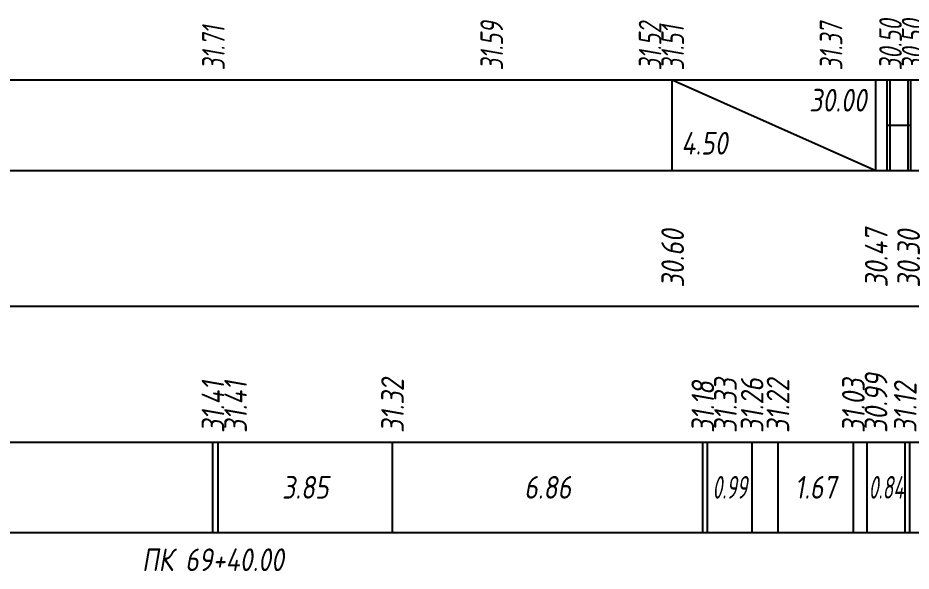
# Model space of a CAD drawing. Extents: x -717 to 1451, y -133302 to 233.
# Drawn here: x -259 to -160.2, y -109601.7 to -109540.6 of the extents above; entities that cross this region are included whole.
import ezdxf
from ezdxf.enums import TextEntityAlignment as Align

# ---------------------------------------------------------------- set-up
doc = ezdxf.new("R2010")
doc.units = 0
for name, color, linetype in [('Код_510', 7, 'Continuous'), ('Код_514', 1, 'Continuous'), ('Код_516', 1, 'Continuous'), ('Подписи поперечников', 7, 'Continuous'), ('Таблица', 7, 'Continuous')]:
    doc.layers.add(name, color=color, linetype=linetype)
doc.styles.add('М', font='romand.shx', dxfattribs={"width": 0.8, "oblique": 10, "height": 2.5})

msp = doc.modelspace()

# ---------------------------------------------------------------- linework, layer by layer
at = {"layer": 'Код_510'}
for p, q in [((-237.391, -109597.429), (-237.391, -109587.429)), ((-236.807, -109597.429), (-236.807, -109587.429)), ((-217.549, -109597.429), (-217.549, -109587.429)), ((-183.258, -109597.429), (-183.258, -109587.429)), ((-182.758, -109597.429), (-182.758, -109587.429)), ((-177.81, -109597.429), (-177.81, -109587.429)), ((-174.952, -109597.429), (-174.952, -109587.429)), ((-166.621, -109597.429), (-166.621, -109587.429)), ((-165.1, -109597.429), (-165.1, -109587.429)), ((-160.891, -109597.429), (-160.891, -109587.429)), ((-160.392, -109597.429), (-160.392, -109587.429))]:
    msp.add_line(p, q, dxfattribs=at)
at = {"layer": 'Код_516'}
for p, q in [((-186.641, -109557.429), (-186.641, -109547.429)), ((-186.641, -109547.429), (-164.146, -109557.429)), ((-164.146, -109557.429), (-164.146, -109547.429)), ((-162.873, -109557.429), (-162.873, -109547.429)), ((-162.57, -109557.429), (-162.57, -109547.429)), ((-160.57, -109557.429), (-160.57, -109547.429)), ((-160.267, -109557.429), (-160.267, -109547.429)), ((-162.873, -109552.429), (-162.57, -109552.429)), ((-162.57, -109552.429), (-160.57, -109552.429)), ((-160.57, -109552.429), (-160.267, -109552.429))]:
    msp.add_line(p, q, dxfattribs=at)
at = {"layer": 'Таблица'}
for p, q in [((-348.934, -109547.429), (-130.512, -109547.429)), ((-348.988, -109557.429), (-130.567, -109557.429)), ((-348.988, -109572.429), (-130.567, -109572.429)), ((-348.988, -109587.429), (-130.567, -109587.429)), ((-348.988, -109597.429), (-130.567, -109597.429))]:
    msp.add_line(p, q, dxfattribs=at)

# ---------------------------------------------------------------- texts
at = {"layer": 'Код_510', "style": 'М', "oblique": 10, "width": 0.8}
for s, p in [('30.99', (-164.121, -109586.429)), ('31.41', (-237.391, -109586.429)), ('31.41', (-234.891, -109586.429)), ('31.32', (-217.549, -109586.429)), ('31.18', (-183.258, -109586.429)), ('31.33', (-180.758, -109586.429)), ('31.26', (-177.81, -109586.429)), ('31.22', (-174.952, -109586.429)), ('31.03', (-166.621, -109586.429)), ('31.12', (-160.891, -109586.429))]:
    msp.add_text(s, height=2.5, rotation=90, dxfattribs=at).set_placement(p, align=Align.MIDDLE_LEFT)
at = {"layer": 'Код_510', "style": 'М', "oblique": 10}
for s, width, p in [('3.85', 0.8, (-227.178, -109592.429)), ('6.86', 0.8, (-200.403, -109592.429)), ('0.99', 0.6, (-180.284, -109592.429)), ('1.67', 0.8, (-170.786, -109592.429)), ('0.84', 0.6, (-162.996, -109592.429))]:
    msp.add_text(s, height=2.5, dxfattribs=dict(at, width=width)).set_placement(p, align=Align.MIDDLE_CENTER)
at = {"layer": 'Код_514', "style": 'М', "oblique": 10, "width": 0.7}
for s, p in [('31.71', (-237.337, -109546.39)), ('31.59', (-206.587, -109546.39)), ('31.52', (-189.087, -109546.39)), ('31.51', (-186.587, -109546.39)), ('31.37', (-169.087, -109546.39)), ('30.50', (-162.516, -109546.39)), ('30.50', (-160.016, -109546.39))]:
    msp.add_text(s, height=2.5, rotation=90, dxfattribs=at).set_placement(p, align=Align.MIDDLE_LEFT)
at = {"layer": 'Код_516', "style": 'М', "oblique": 10, "width": 0.8}
msp.add_text('30.00', height=2.5, dxfattribs=at).set_placement((-165.146, -109548.429), align=Align.TOP_RIGHT)
msp.add_text('4.50', height=2.5, dxfattribs=at).set_placement((-185.641, -109556.429), align=Align.BOTTOM_LEFT)
for s, p in [('30.60', (-186.587, -109570.378)), ('30.47', (-164.091, -109570.378)), ('30.30', (-160.516, -109570.378))]:
    msp.add_text(s, height=2.5, rotation=90, dxfattribs=at).set_placement(p, align=Align.MIDDLE_LEFT)
at = {"layer": 'Подписи поперечников', "style": 'М', "oblique": 10, "width": 0.8}
msp.add_text('ПК 69+40.00', height=2.5, dxfattribs=at).set_placement((-237.391, -109602.429), align=Align.BOTTOM_CENTER)

doc.saveas('drawing.dxf')
